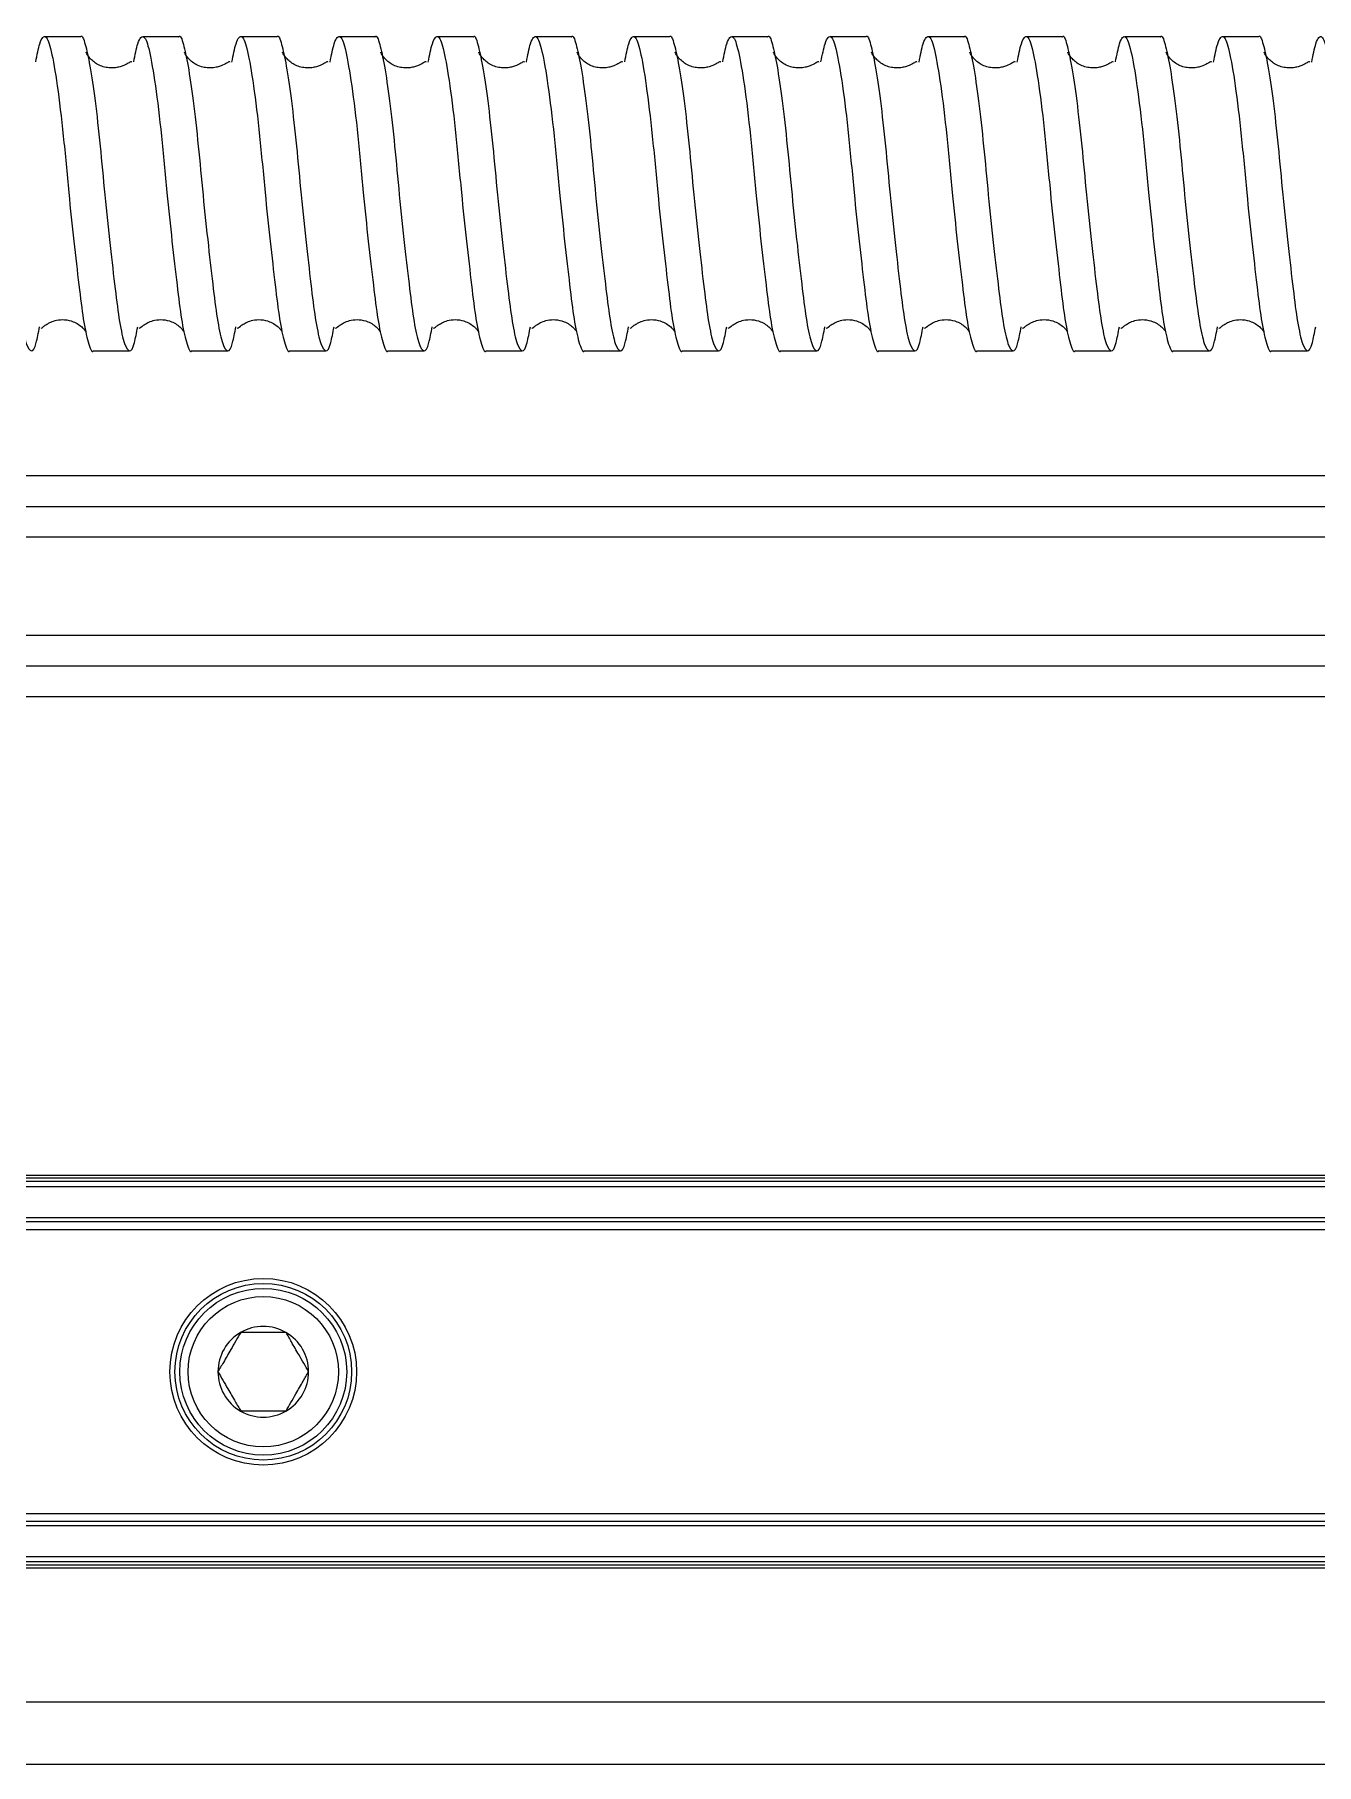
# Model space of a CAD drawing. Header units: millimetres. Extents: x 0 to 279, y 0 to 216.
# Drawn here: x 85.69 to 96.57, y 156.59 to 171.27 of the extents above; entities that cross this region are included whole.
import ezdxf

# ---------------------------------------------------------------- set-up
doc = ezdxf.new("R2010")
doc.units = ezdxf.units.MM

msp = doc.modelspace()

# ---------------------------------------------------------------- linework, layer by layer
at = {"color": 7, "linetype": 'Continuous', "lineweight": 25}
for p, q in [((86.08, 171.254), (85.775, 171.254)), ((86.913, 171.254), (86.609, 171.254)), ((87.746, 171.254), (87.442, 171.254)), ((88.58, 171.254), (88.275, 171.254)), ((89.413, 171.254), (89.109, 171.254)), ((90.246, 171.254), (89.942, 171.254)), ((91.08, 171.254), (90.775, 171.254)), ((91.913, 171.254), (91.609, 171.254)), ((92.746, 171.254), (92.442, 171.254)), ((93.58, 171.254), (93.275, 171.254)), ((94.413, 171.254), (94.109, 171.254)), ((95.246, 171.254), (94.942, 171.254)), ((96.08, 171.254), (95.775, 171.254)), ((86.192, 168.588), (86.496, 168.588)), ((87.026, 168.588), (87.33, 168.588)), ((87.859, 168.588), (88.163, 168.588)), ((88.692, 168.588), (88.996, 168.588)), ((89.526, 168.588), (89.83, 168.588)), ((90.359, 168.588), (90.663, 168.588)), ((91.192, 168.588), (91.496, 168.588)), ((92.026, 168.588), (92.33, 168.588)), ((92.859, 168.588), (93.163, 168.588)), ((93.692, 168.588), (93.996, 168.588)), ((94.526, 168.588), (94.83, 168.588)), ((95.359, 168.588), (95.663, 168.588)), ((96.192, 168.588), (96.496, 168.588)), ((113.096, 167.264), (74.299, 167.264)), ((115.404, 165.911), (74.299, 165.911)), ((118.613, 161.588), (74.299, 161.588)), ((118.613, 161.536), (74.299, 161.536)), ((118.613, 161.229), (74.299, 161.229)), ((118.613, 161.193), (74.299, 161.193)), ((118.613, 161.127), (74.299, 161.127)), ((118.613, 158.715), (74.299, 158.715)), ((118.613, 158.649), (74.299, 158.649)), ((118.613, 158.613), (74.299, 158.613)), ((118.613, 158.306), (74.299, 158.306)), ((118.613, 158.254), (74.299, 158.254)), ((118.613, 156.588), (74.299, 156.588))]:
    msp.add_line(p, q, dxfattribs=at)
at = {"color": 8, "linetype": 'Continuous', "lineweight": 25}
for p, q in [((113.096, 167.526), (74.299, 167.526)), ((113.096, 167.005), (74.299, 167.005)), ((113.214, 166.17), (74.299, 166.17)), ((115.404, 165.649), (74.299, 165.649)), ((118.613, 161.563), (74.299, 161.563)), ((118.613, 161.491), (74.299, 161.491)), ((118.613, 158.351), (74.299, 158.351)), ((118.613, 158.279), (74.299, 158.279)), ((118.613, 157.116), (74.299, 157.116))]:
    msp.add_line(p, q, dxfattribs=at)
at = {"color": 7, "linetype": 'Continuous', "lineweight": 25}
for radius in [0.792, 0.75, 0.708, 0.638]:
    msp.add_circle((87.632, 159.921), radius, dxfattribs=at)
for start, end in [(120, 180), (60, 120), (0, 60), (180, 240), (300, 0), (240, 300)]:
    msp.add_arc((87.632, 159.921), 0.385, start, end, dxfattribs=at)
for points, knots in [([(85.246, 171.252), (85.247, 171.253), (85.262, 171.274), (85.287, 171.199), (85.327, 171.022), (85.371, 170.719), (85.414, 170.337), (85.453, 169.905), (85.498, 169.48), (85.541, 169.106), (85.578, 168.817), (85.62, 168.629), (85.665, 168.568), (85.7, 168.619), (85.723, 168.741), (85.733, 168.79)], [0, 0, 0, 0, 0.003424, 0.085948, 0.169148, 0.254933, 0.342981, 0.428868, 0.518377, 0.603336, 0.685003, 0.769612, 0.855299, 0.941726, 1, 1, 1, 1]), ([(85.7, 171.042), (85.711, 171.099), (85.739, 171.24), (85.787, 171.279), (85.831, 171.155), (85.883, 170.857), (85.935, 170.428), (85.977, 169.955), (86.023, 169.513), (86.067, 169.14), (86.104, 168.838), (86.146, 168.649), (86.177, 168.566), (86.192, 168.589), (86.192, 168.59)], [0, 0, 0, 0, 0.068826, 0.170857, 0.268754, 0.370172, 0.473268, 0.572756, 0.657752, 0.74259, 0.824012, 0.907939, 0.997339, 1, 1, 1, 1]), ([(86.08, 171.252), (86.08, 171.253), (86.095, 171.274), (86.12, 171.199), (86.16, 171.022), (86.205, 170.719), (86.247, 170.337), (86.286, 169.905), (86.331, 169.48), (86.375, 169.106), (86.411, 168.817), (86.454, 168.629), (86.498, 168.568), (86.533, 168.619), (86.556, 168.741), (86.566, 168.79)], [0, 0, 0, 0, 0.0034244, 0.0859477, 0.1691478, 0.2549331, 0.3429808, 0.4288684, 0.518377, 0.6033358, 0.6850027, 0.7696123, 0.8552987, 0.9417258, 1, 1, 1, 1]), ([(86.533, 171.042), (86.544, 171.099), (86.572, 171.24), (86.62, 171.279), (86.664, 171.155), (86.716, 170.857), (86.768, 170.428), (86.81, 169.955), (86.857, 169.513), (86.9, 169.14), (86.937, 168.838), (86.979, 168.649), (87.011, 168.566), (87.025, 168.589), (87.026, 168.59)], [0, 0, 0, 0, 0.068826, 0.170857, 0.268754, 0.370172, 0.473268, 0.572756, 0.657752, 0.74259, 0.824012, 0.907939, 0.997339, 1, 1, 1, 1]), ([(86.913, 171.252), (86.914, 171.253), (86.928, 171.274), (86.953, 171.199), (86.993, 171.022), (87.038, 170.719), (87.08, 170.337), (87.12, 169.905), (87.165, 169.48), (87.208, 169.106), (87.245, 168.817), (87.287, 168.629), (87.332, 168.568), (87.366, 168.619), (87.39, 168.741), (87.399, 168.79)], [0, 0, 0, 0, 0.0034244, 0.0859477, 0.1691478, 0.2549331, 0.3429808, 0.4288684, 0.518377, 0.6033358, 0.6850027, 0.7696123, 0.8552987, 0.9417258, 1, 1, 1, 1]), ([(87.366, 171.039), (87.377, 171.097), (87.405, 171.24), (87.453, 171.279), (87.497, 171.155), (87.549, 170.857), (87.601, 170.428), (87.644, 169.955), (87.69, 169.513), (87.733, 169.14), (87.77, 168.838), (87.812, 168.649), (87.844, 168.566), (87.858, 168.589), (87.859, 168.59)], [0, 0, 0, 0, 0.070357, 0.17222, 0.269956, 0.371207, 0.474134, 0.573458, 0.658314, 0.743013, 0.824301, 0.90809, 0.997344, 1, 1, 1, 1]), ([(87.746, 171.252), (87.747, 171.253), (87.762, 171.274), (87.787, 171.199), (87.827, 171.022), (87.871, 170.719), (87.914, 170.337), (87.953, 169.905), (87.998, 169.48), (88.041, 169.106), (88.078, 168.817), (88.12, 168.629), (88.165, 168.568), (88.2, 168.619), (88.223, 168.741), (88.233, 168.79)], [0, 0, 0, 0, 0.003424, 0.085948, 0.169148, 0.254933, 0.342981, 0.428868, 0.518377, 0.603336, 0.685003, 0.769612, 0.855299, 0.941726, 1, 1, 1, 1]), ([(88.199, 171.039), (88.21, 171.097), (88.239, 171.24), (88.287, 171.279), (88.331, 171.155), (88.383, 170.857), (88.435, 170.428), (88.477, 169.955), (88.523, 169.513), (88.567, 169.14), (88.604, 168.838), (88.646, 168.649), (88.677, 168.566), (88.692, 168.589), (88.692, 168.59)], [0, 0, 0, 0, 0.0703568, 0.1722196, 0.2699559, 0.3712074, 0.4741337, 0.5734583, 0.6583141, 0.7430129, 0.8243011, 0.90809, 0.9973435, 1, 1, 1, 1]), ([(88.58, 171.252), (88.58, 171.253), (88.595, 171.274), (88.62, 171.199), (88.66, 171.022), (88.705, 170.719), (88.747, 170.337), (88.786, 169.905), (88.831, 169.48), (88.875, 169.106), (88.911, 168.817), (88.954, 168.629), (88.998, 168.568), (89.033, 168.619), (89.056, 168.741), (89.066, 168.79)], [0, 0, 0, 0, 0.003424, 0.085948, 0.169148, 0.254933, 0.342981, 0.428868, 0.518377, 0.603336, 0.685003, 0.769612, 0.855299, 0.941726, 1, 1, 1, 1]), ([(89.032, 171.039), (89.044, 171.097), (89.072, 171.24), (89.12, 171.279), (89.164, 171.155), (89.216, 170.857), (89.268, 170.428), (89.31, 169.955), (89.357, 169.513), (89.4, 169.14), (89.437, 168.838), (89.479, 168.649), (89.511, 168.566), (89.525, 168.589), (89.526, 168.59)], [0, 0, 0, 0, 0.0703568, 0.1722196, 0.2699559, 0.3712074, 0.4741337, 0.5734583, 0.6583141, 0.7430129, 0.8243011, 0.90809, 0.9973435, 1, 1, 1, 1]), ([(89.413, 171.252), (89.414, 171.253), (89.428, 171.274), (89.453, 171.199), (89.493, 171.022), (89.538, 170.719), (89.58, 170.337), (89.62, 169.905), (89.665, 169.48), (89.708, 169.106), (89.745, 168.817), (89.787, 168.629), (89.832, 168.568), (89.866, 168.619), (89.89, 168.741), (89.899, 168.79)], [0, 0, 0, 0, 0.0034244, 0.0859477, 0.1691478, 0.2549331, 0.3429808, 0.4288684, 0.518377, 0.6033358, 0.6850027, 0.7696123, 0.8552987, 0.9417258, 1, 1, 1, 1]), ([(89.866, 171.039), (89.877, 171.097), (89.905, 171.24), (89.953, 171.279), (89.997, 171.155), (90.049, 170.857), (90.101, 170.428), (90.144, 169.955), (90.19, 169.513), (90.233, 169.14), (90.27, 168.838), (90.312, 168.649), (90.344, 168.566), (90.358, 168.589), (90.359, 168.59)], [0, 0, 0, 0, 0.070357, 0.17222, 0.269956, 0.371207, 0.474134, 0.573458, 0.658314, 0.743013, 0.824301, 0.90809, 0.997344, 1, 1, 1, 1]), ([(90.246, 171.252), (90.247, 171.253), (90.262, 171.274), (90.287, 171.199), (90.327, 171.022), (90.371, 170.719), (90.414, 170.337), (90.453, 169.905), (90.498, 169.48), (90.541, 169.106), (90.578, 168.817), (90.62, 168.629), (90.665, 168.568), (90.7, 168.619), (90.723, 168.741), (90.733, 168.79)], [0, 0, 0, 0, 0.003424, 0.085948, 0.169148, 0.254933, 0.342981, 0.428868, 0.518377, 0.603336, 0.685003, 0.769612, 0.855299, 0.941726, 1, 1, 1, 1]), ([(90.7, 171.042), (90.711, 171.099), (90.739, 171.24), (90.787, 171.279), (90.831, 171.155), (90.883, 170.857), (90.935, 170.428), (90.977, 169.955), (91.023, 169.513), (91.067, 169.14), (91.104, 168.838), (91.146, 168.649), (91.177, 168.566), (91.192, 168.589), (91.192, 168.59)], [0, 0, 0, 0, 0.068826, 0.170857, 0.268754, 0.370172, 0.473268, 0.572756, 0.657752, 0.74259, 0.824012, 0.907939, 0.997339, 1, 1, 1, 1]), ([(91.08, 171.252), (91.08, 171.253), (91.095, 171.274), (91.12, 171.199), (91.16, 171.022), (91.205, 170.719), (91.247, 170.337), (91.286, 169.905), (91.331, 169.48), (91.375, 169.106), (91.411, 168.817), (91.454, 168.629), (91.498, 168.568), (91.533, 168.619), (91.556, 168.741), (91.566, 168.79)], [0, 0, 0, 0, 0.0034244, 0.0859477, 0.1691478, 0.2549331, 0.3429808, 0.4288684, 0.518377, 0.6033358, 0.6850027, 0.7696123, 0.8552987, 0.9417258, 1, 1, 1, 1]), ([(91.533, 171.042), (91.544, 171.099), (91.572, 171.24), (91.62, 171.279), (91.664, 171.155), (91.716, 170.857), (91.768, 170.428), (91.81, 169.955), (91.857, 169.513), (91.9, 169.14), (91.937, 168.838), (91.979, 168.649), (92.011, 168.566), (92.025, 168.589), (92.026, 168.59)], [0, 0, 0, 0, 0.068826, 0.170857, 0.268754, 0.370172, 0.473268, 0.572756, 0.657752, 0.74259, 0.824012, 0.907939, 0.997339, 1, 1, 1, 1]), ([(91.913, 171.252), (91.914, 171.253), (91.928, 171.274), (91.953, 171.199), (91.993, 171.022), (92.038, 170.719), (92.08, 170.337), (92.12, 169.905), (92.165, 169.48), (92.208, 169.106), (92.245, 168.817), (92.287, 168.629), (92.332, 168.568), (92.366, 168.619), (92.39, 168.741), (92.399, 168.79)], [0, 0, 0, 0, 0.0034244, 0.0859477, 0.1691478, 0.2549331, 0.3429808, 0.4288684, 0.518377, 0.6033358, 0.6850027, 0.7696123, 0.8552987, 0.9417258, 1, 1, 1, 1]), ([(92.366, 171.042), (92.378, 171.099), (92.406, 171.24), (92.453, 171.279), (92.497, 171.155), (92.549, 170.857), (92.601, 170.428), (92.644, 169.955), (92.69, 169.513), (92.733, 169.14), (92.77, 168.838), (92.812, 168.649), (92.844, 168.566), (92.858, 168.589), (92.859, 168.59)], [0, 0, 0, 0, 0.0688262, 0.1708568, 0.268754, 0.3701721, 0.4732679, 0.572756, 0.6577516, 0.7425898, 0.8240119, 0.9079387, 0.9973392, 1, 1, 1, 1]), ([(92.746, 171.252), (92.747, 171.253), (92.762, 171.274), (92.787, 171.199), (92.827, 171.022), (92.871, 170.719), (92.914, 170.337), (92.953, 169.905), (92.998, 169.48), (93.041, 169.106), (93.078, 168.817), (93.12, 168.629), (93.165, 168.568), (93.2, 168.619), (93.223, 168.741), (93.233, 168.79)], [0, 0, 0, 0, 0.0034244, 0.0859477, 0.1691478, 0.2549331, 0.3429808, 0.4288684, 0.518377, 0.6033358, 0.6850027, 0.7696123, 0.8552987, 0.9417258, 1, 1, 1, 1]), ([(93.199, 171.039), (93.21, 171.097), (93.239, 171.24), (93.287, 171.279), (93.331, 171.155), (93.383, 170.857), (93.435, 170.428), (93.477, 169.955), (93.523, 169.513), (93.567, 169.14), (93.604, 168.838), (93.646, 168.649), (93.677, 168.566), (93.692, 168.589), (93.692, 168.59)], [0, 0, 0, 0, 0.0703568, 0.1722196, 0.2699559, 0.3712074, 0.4741337, 0.5734583, 0.6583141, 0.7430129, 0.8243011, 0.90809, 0.9973435, 1, 1, 1, 1]), ([(93.58, 171.252), (93.58, 171.253), (93.595, 171.274), (93.62, 171.199), (93.66, 171.022), (93.705, 170.719), (93.747, 170.337), (93.786, 169.905), (93.831, 169.48), (93.875, 169.106), (93.911, 168.817), (93.954, 168.629), (93.998, 168.568), (94.033, 168.619), (94.056, 168.741), (94.066, 168.79)], [0, 0, 0, 0, 0.003424, 0.085948, 0.169148, 0.254933, 0.342981, 0.428868, 0.518377, 0.603336, 0.685003, 0.769612, 0.855299, 0.941726, 1, 1, 1, 1]), ([(94.032, 171.039), (94.044, 171.097), (94.072, 171.24), (94.12, 171.279), (94.164, 171.155), (94.216, 170.857), (94.268, 170.428), (94.31, 169.955), (94.357, 169.513), (94.4, 169.14), (94.437, 168.838), (94.479, 168.649), (94.511, 168.566), (94.525, 168.589), (94.526, 168.59)], [0, 0, 0, 0, 0.0703568, 0.1722196, 0.2699559, 0.3712074, 0.4741337, 0.5734583, 0.6583141, 0.7430129, 0.8243011, 0.90809, 0.9973435, 1, 1, 1, 1]), ([(94.413, 171.252), (94.414, 171.253), (94.428, 171.274), (94.453, 171.199), (94.493, 171.022), (94.538, 170.719), (94.58, 170.337), (94.62, 169.905), (94.665, 169.48), (94.708, 169.106), (94.745, 168.817), (94.787, 168.629), (94.832, 168.568), (94.866, 168.619), (94.89, 168.741), (94.899, 168.79)], [0, 0, 0, 0, 0.0034244, 0.0859477, 0.1691478, 0.2549331, 0.3429808, 0.4288684, 0.518377, 0.6033358, 0.6850027, 0.7696123, 0.8552987, 0.9417258, 1, 1, 1, 1]), ([(94.866, 171.042), (94.878, 171.099), (94.906, 171.24), (94.953, 171.279), (94.997, 171.155), (95.049, 170.857), (95.101, 170.428), (95.144, 169.955), (95.19, 169.513), (95.233, 169.14), (95.27, 168.838), (95.312, 168.649), (95.344, 168.566), (95.358, 168.589), (95.359, 168.59)], [0, 0, 0, 0, 0.068826, 0.170857, 0.268754, 0.370172, 0.473268, 0.572756, 0.657752, 0.74259, 0.824012, 0.907939, 0.997339, 1, 1, 1, 1]), ([(95.246, 171.252), (95.247, 171.253), (95.262, 171.274), (95.287, 171.199), (95.327, 171.022), (95.371, 170.719), (95.414, 170.337), (95.453, 169.905), (95.498, 169.48), (95.541, 169.106), (95.578, 168.817), (95.62, 168.629), (95.665, 168.568), (95.7, 168.619), (95.723, 168.741), (95.733, 168.79)], [0, 0, 0, 0, 0.003424, 0.085948, 0.169148, 0.254933, 0.342981, 0.428868, 0.518377, 0.603336, 0.685003, 0.769612, 0.855299, 0.941726, 1, 1, 1, 1]), ([(95.699, 171.039), (95.71, 171.097), (95.739, 171.24), (95.787, 171.279), (95.831, 171.155), (95.883, 170.857), (95.935, 170.428), (95.977, 169.955), (96.023, 169.513), (96.067, 169.14), (96.104, 168.838), (96.146, 168.649), (96.177, 168.566), (96.192, 168.589), (96.192, 168.59)], [0, 0, 0, 0, 0.070357, 0.17222, 0.269956, 0.371207, 0.474134, 0.573458, 0.658314, 0.743013, 0.824301, 0.90809, 0.997344, 1, 1, 1, 1]), ([(96.08, 171.252), (96.08, 171.253), (96.095, 171.274), (96.12, 171.199), (96.16, 171.022), (96.205, 170.719), (96.247, 170.337), (96.286, 169.905), (96.331, 169.48), (96.375, 169.106), (96.411, 168.817), (96.454, 168.629), (96.498, 168.568), (96.533, 168.619), (96.556, 168.741), (96.566, 168.79)], [0, 0, 0, 0, 0.003424, 0.085948, 0.169148, 0.254933, 0.342981, 0.428868, 0.518377, 0.603336, 0.685003, 0.769612, 0.855299, 0.941726, 1, 1, 1, 1]), ([(96.532, 171.039), (96.544, 171.097), (96.572, 171.24), (96.62, 171.279), (96.664, 171.155), (96.716, 170.857), (96.768, 170.428), (96.81, 169.955), (96.857, 169.513), (96.9, 169.14), (96.937, 168.838), (96.979, 168.649), (97.011, 168.566), (97.025, 168.589), (97.026, 168.59)], [0, 0, 0, 0, 0.070357, 0.17222, 0.269956, 0.371207, 0.474134, 0.573458, 0.658314, 0.743013, 0.824301, 0.90809, 0.997344, 1, 1, 1, 1]), ([(86.515, 171.038), (86.514, 171.039), (86.512, 171.045), (86.496, 171.035), (86.466, 171.018), (86.426, 171.002), (86.389, 170.992), (86.345, 170.988), (86.296, 170.992), (86.246, 171.007), (86.204, 171.031), (86.17, 171.06), (86.136, 171.103), (86.132, 171.114), (86.129, 171.122)], [0, 0, 0, 0, 0.031743, 0.153714, 0.26991, 0.325158, 0.378742, 0.432426, 0.487382, 0.545636, 0.611184, 0.687137, 0.776184, 1, 1, 1, 1]), ([(87.348, 171.038), (87.348, 171.039), (87.346, 171.045), (87.33, 171.035), (87.299, 171.018), (87.259, 171.002), (87.222, 170.992), (87.178, 170.988), (87.129, 170.992), (87.08, 171.007), (87.037, 171.031), (87.004, 171.06), (86.969, 171.103), (86.965, 171.114), (86.963, 171.122)], [0, 0, 0, 0, 0.031743, 0.153714, 0.26991, 0.325158, 0.378742, 0.432426, 0.487382, 0.545636, 0.611184, 0.687137, 0.776184, 1, 1, 1, 1]), ([(88.181, 171.038), (88.181, 171.039), (88.179, 171.045), (88.163, 171.035), (88.132, 171.018), (88.093, 171.002), (88.055, 170.992), (88.012, 170.988), (87.962, 170.992), (87.913, 171.007), (87.871, 171.031), (87.837, 171.06), (87.803, 171.103), (87.799, 171.114), (87.796, 171.122)], [0, 0, 0, 0, 0.031743, 0.153714, 0.26991, 0.325158, 0.378742, 0.432426, 0.487382, 0.545636, 0.611184, 0.687137, 0.776184, 1, 1, 1, 1]), ([(89.015, 171.038), (89.014, 171.039), (89.012, 171.045), (88.996, 171.035), (88.966, 171.018), (88.926, 171.002), (88.889, 170.992), (88.845, 170.988), (88.796, 170.992), (88.746, 171.007), (88.704, 171.031), (88.67, 171.06), (88.636, 171.103), (88.632, 171.114), (88.629, 171.122)], [0, 0, 0, 0, 0.031743, 0.153714, 0.26991, 0.325158, 0.378742, 0.432426, 0.487382, 0.545636, 0.611184, 0.687137, 0.776184, 1, 1, 1, 1]), ([(89.848, 171.038), (89.848, 171.039), (89.846, 171.045), (89.83, 171.035), (89.799, 171.018), (89.759, 171.002), (89.722, 170.992), (89.678, 170.988), (89.629, 170.992), (89.58, 171.007), (89.537, 171.031), (89.504, 171.06), (89.469, 171.103), (89.465, 171.114), (89.463, 171.122)], [0, 0, 0, 0, 0.0317431, 0.153714, 0.26991, 0.3251576, 0.3787424, 0.4324263, 0.4873818, 0.5456357, 0.6111844, 0.6871371, 0.7761836, 1, 1, 1, 1]), ([(90.681, 171.038), (90.681, 171.039), (90.679, 171.045), (90.663, 171.035), (90.632, 171.018), (90.593, 171.002), (90.555, 170.992), (90.512, 170.988), (90.462, 170.992), (90.413, 171.007), (90.371, 171.031), (90.337, 171.06), (90.303, 171.103), (90.299, 171.114), (90.296, 171.122)], [0, 0, 0, 0, 0.031743, 0.153714, 0.26991, 0.325158, 0.378742, 0.432426, 0.487382, 0.545636, 0.611184, 0.687137, 0.776184, 1, 1, 1, 1]), ([(91.515, 171.038), (91.514, 171.039), (91.512, 171.045), (91.496, 171.035), (91.466, 171.018), (91.426, 171.002), (91.389, 170.992), (91.345, 170.988), (91.296, 170.992), (91.246, 171.007), (91.204, 171.031), (91.17, 171.06), (91.136, 171.103), (91.132, 171.114), (91.129, 171.122)], [0, 0, 0, 0, 0.0317431, 0.153714, 0.26991, 0.3251576, 0.3787424, 0.4324263, 0.4873818, 0.5456357, 0.6111844, 0.6871371, 0.7761836, 1, 1, 1, 1]), ([(92.348, 171.038), (92.348, 171.039), (92.346, 171.045), (92.33, 171.035), (92.299, 171.018), (92.259, 171.002), (92.222, 170.992), (92.178, 170.988), (92.129, 170.992), (92.08, 171.007), (92.037, 171.031), (92.004, 171.06), (91.969, 171.103), (91.965, 171.114), (91.963, 171.122)], [0, 0, 0, 0, 0.0317431, 0.153714, 0.26991, 0.3251576, 0.3787424, 0.4324263, 0.4873818, 0.5456357, 0.6111844, 0.6871371, 0.7761836, 1, 1, 1, 1]), ([(93.181, 171.038), (93.181, 171.039), (93.179, 171.045), (93.163, 171.035), (93.132, 171.018), (93.093, 171.002), (93.055, 170.992), (93.012, 170.988), (92.962, 170.992), (92.913, 171.007), (92.871, 171.031), (92.837, 171.06), (92.803, 171.103), (92.799, 171.114), (92.796, 171.122)], [0, 0, 0, 0, 0.031743, 0.153714, 0.26991, 0.325158, 0.378742, 0.432426, 0.487382, 0.545636, 0.611184, 0.687137, 0.776184, 1, 1, 1, 1]), ([(94.015, 171.038), (94.014, 171.039), (94.012, 171.045), (93.996, 171.035), (93.966, 171.018), (93.926, 171.002), (93.889, 170.992), (93.845, 170.988), (93.796, 170.992), (93.746, 171.007), (93.704, 171.031), (93.67, 171.06), (93.636, 171.103), (93.632, 171.114), (93.629, 171.122)], [0, 0, 0, 0, 0.031743, 0.153714, 0.26991, 0.325158, 0.378742, 0.432426, 0.487382, 0.545636, 0.611184, 0.687137, 0.776184, 1, 1, 1, 1]), ([(94.848, 171.038), (94.848, 171.039), (94.846, 171.045), (94.83, 171.035), (94.799, 171.018), (94.759, 171.002), (94.722, 170.992), (94.678, 170.988), (94.629, 170.992), (94.58, 171.007), (94.537, 171.031), (94.504, 171.06), (94.469, 171.103), (94.465, 171.114), (94.463, 171.122)], [0, 0, 0, 0, 0.031743, 0.153714, 0.26991, 0.325158, 0.378742, 0.432426, 0.487382, 0.545636, 0.611184, 0.687137, 0.776184, 1, 1, 1, 1]), ([(95.681, 171.038), (95.681, 171.039), (95.679, 171.045), (95.663, 171.035), (95.632, 171.018), (95.593, 171.002), (95.555, 170.992), (95.512, 170.988), (95.462, 170.992), (95.413, 171.007), (95.371, 171.031), (95.337, 171.06), (95.303, 171.103), (95.299, 171.114), (95.296, 171.122)], [0, 0, 0, 0, 0.031743, 0.153714, 0.26991, 0.325158, 0.378742, 0.432426, 0.487382, 0.545636, 0.611184, 0.687137, 0.776184, 1, 1, 1, 1]), ([(96.515, 171.038), (96.514, 171.039), (96.512, 171.045), (96.496, 171.035), (96.466, 171.018), (96.426, 171.002), (96.389, 170.992), (96.345, 170.988), (96.296, 170.992), (96.246, 171.007), (96.204, 171.031), (96.17, 171.06), (96.136, 171.103), (96.132, 171.114), (96.129, 171.122)], [0, 0, 0, 0, 0.031743, 0.153714, 0.26991, 0.325158, 0.378742, 0.432426, 0.487382, 0.545636, 0.611184, 0.687137, 0.776184, 1, 1, 1, 1]), ([(85.745, 168.782), (85.746, 168.78), (85.748, 168.776), (85.767, 168.794), (85.79, 168.812), (85.83, 168.834), (85.882, 168.851), (85.948, 168.855), (86.031, 168.836), (86.086, 168.798), (86.117, 168.763), (86.125, 168.75), (86.124, 168.754), (86.123, 168.757)], [0, 0, 0, 0, 0.1528246, 0.2398033, 0.3097861, 0.3690942, 0.443711, 0.5439078, 0.6557048, 0.8111426, 0.8573955, 0.9122867, 1, 1, 1, 1]), ([(86.578, 168.782), (86.579, 168.78), (86.581, 168.776), (86.6, 168.794), (86.624, 168.812), (86.663, 168.834), (86.715, 168.851), (86.782, 168.855), (86.864, 168.836), (86.92, 168.798), (86.95, 168.763), (86.958, 168.75), (86.957, 168.754), (86.956, 168.757)], [0, 0, 0, 0, 0.152825, 0.239803, 0.309786, 0.369094, 0.443711, 0.543908, 0.655705, 0.811143, 0.857396, 0.912287, 1, 1, 1, 1]), ([(87.411, 168.782), (87.413, 168.78), (87.415, 168.776), (87.434, 168.794), (87.457, 168.812), (87.497, 168.834), (87.549, 168.851), (87.615, 168.855), (87.697, 168.836), (87.753, 168.798), (87.784, 168.763), (87.792, 168.75), (87.79, 168.754), (87.79, 168.757)], [0, 0, 0, 0, 0.152825, 0.239803, 0.309786, 0.369094, 0.443711, 0.543908, 0.655705, 0.811143, 0.857396, 0.912287, 1, 1, 1, 1]), ([(88.245, 168.782), (88.246, 168.78), (88.248, 168.776), (88.267, 168.794), (88.29, 168.812), (88.33, 168.834), (88.382, 168.851), (88.448, 168.855), (88.531, 168.836), (88.586, 168.798), (88.617, 168.763), (88.625, 168.75), (88.624, 168.754), (88.623, 168.757)], [0, 0, 0, 0, 0.152825, 0.239803, 0.309786, 0.369094, 0.443711, 0.543908, 0.655705, 0.811143, 0.857396, 0.912287, 1, 1, 1, 1]), ([(89.078, 168.782), (89.079, 168.78), (89.081, 168.776), (89.1, 168.794), (89.124, 168.812), (89.163, 168.834), (89.215, 168.851), (89.282, 168.855), (89.364, 168.836), (89.42, 168.798), (89.45, 168.763), (89.458, 168.75), (89.457, 168.754), (89.456, 168.757)], [0, 0, 0, 0, 0.152825, 0.239803, 0.309786, 0.369094, 0.443711, 0.543908, 0.655705, 0.811143, 0.857396, 0.912287, 1, 1, 1, 1]), ([(89.911, 168.782), (89.913, 168.78), (89.915, 168.776), (89.934, 168.794), (89.957, 168.812), (89.997, 168.834), (90.049, 168.851), (90.115, 168.855), (90.197, 168.836), (90.253, 168.798), (90.284, 168.763), (90.292, 168.75), (90.29, 168.754), (90.29, 168.757)], [0, 0, 0, 0, 0.152825, 0.239803, 0.309786, 0.369094, 0.443711, 0.543908, 0.655705, 0.811143, 0.857396, 0.912287, 1, 1, 1, 1]), ([(90.745, 168.782), (90.746, 168.78), (90.748, 168.776), (90.767, 168.794), (90.79, 168.812), (90.83, 168.834), (90.882, 168.851), (90.948, 168.855), (91.031, 168.836), (91.086, 168.798), (91.117, 168.763), (91.125, 168.75), (91.124, 168.754), (91.123, 168.757)], [0, 0, 0, 0, 0.152825, 0.239803, 0.309786, 0.369094, 0.443711, 0.543908, 0.655705, 0.811143, 0.857396, 0.912287, 1, 1, 1, 1]), ([(91.578, 168.782), (91.579, 168.78), (91.581, 168.776), (91.6, 168.794), (91.624, 168.812), (91.663, 168.834), (91.715, 168.851), (91.782, 168.855), (91.864, 168.836), (91.92, 168.798), (91.95, 168.763), (91.958, 168.75), (91.957, 168.754), (91.956, 168.757)], [0, 0, 0, 0, 0.152825, 0.239803, 0.309786, 0.369094, 0.443711, 0.543908, 0.655705, 0.811143, 0.857396, 0.912287, 1, 1, 1, 1]), ([(92.411, 168.782), (92.413, 168.78), (92.415, 168.776), (92.434, 168.794), (92.457, 168.812), (92.497, 168.834), (92.549, 168.851), (92.615, 168.855), (92.697, 168.836), (92.753, 168.798), (92.784, 168.763), (92.792, 168.75), (92.79, 168.754), (92.79, 168.757)], [0, 0, 0, 0, 0.152825, 0.239803, 0.309786, 0.369094, 0.443711, 0.543908, 0.655705, 0.811143, 0.857396, 0.912287, 1, 1, 1, 1]), ([(93.245, 168.782), (93.246, 168.78), (93.248, 168.776), (93.267, 168.794), (93.29, 168.812), (93.33, 168.834), (93.382, 168.851), (93.448, 168.855), (93.531, 168.836), (93.586, 168.798), (93.617, 168.763), (93.625, 168.75), (93.624, 168.754), (93.623, 168.757)], [0, 0, 0, 0, 0.152825, 0.239803, 0.309786, 0.369094, 0.443711, 0.543908, 0.655705, 0.811143, 0.857396, 0.912287, 1, 1, 1, 1]), ([(94.078, 168.782), (94.079, 168.78), (94.081, 168.776), (94.1, 168.794), (94.124, 168.812), (94.163, 168.834), (94.215, 168.851), (94.282, 168.855), (94.364, 168.836), (94.42, 168.798), (94.45, 168.763), (94.458, 168.75), (94.457, 168.754), (94.456, 168.757)], [0, 0, 0, 0, 0.152825, 0.239803, 0.309786, 0.369094, 0.443711, 0.543908, 0.655705, 0.811143, 0.857396, 0.912287, 1, 1, 1, 1]), ([(94.911, 168.782), (94.913, 168.78), (94.915, 168.776), (94.934, 168.794), (94.957, 168.812), (94.997, 168.834), (95.049, 168.851), (95.115, 168.855), (95.197, 168.836), (95.253, 168.798), (95.284, 168.763), (95.292, 168.75), (95.29, 168.754), (95.29, 168.757)], [0, 0, 0, 0, 0.152825, 0.239803, 0.309786, 0.369094, 0.443711, 0.543908, 0.655705, 0.811143, 0.857396, 0.912287, 1, 1, 1, 1]), ([(95.745, 168.782), (95.746, 168.78), (95.748, 168.776), (95.767, 168.794), (95.79, 168.812), (95.83, 168.834), (95.882, 168.851), (95.948, 168.855), (96.031, 168.836), (96.086, 168.798), (96.117, 168.763), (96.125, 168.75), (96.124, 168.754), (96.123, 168.757)], [0, 0, 0, 0, 0.152825, 0.239803, 0.309786, 0.369094, 0.443711, 0.543908, 0.655705, 0.811143, 0.857396, 0.912287, 1, 1, 1, 1]), ([(87.44, 160.254), (87.412, 160.207), (87.365, 160.125), (87.297, 160.006), (87.262, 159.947), (87.247, 159.921)], [0, 0, 0, 0, 0.439122, 0.751371, 1, 1, 1, 1]), ([(87.825, 160.254), (87.803, 160.254), (87.741, 160.254), (87.628, 160.254), (87.518, 160.254), (87.459, 160.254), (87.44, 160.254)], [0, 0, 0, 0, 0.180942, 0.506293, 0.843975, 1, 1, 1, 1]), ([(88.017, 159.921), (87.99, 159.969), (87.942, 160.05), (87.874, 160.169), (87.84, 160.228), (87.825, 160.254)], [0, 0, 0, 0, 0.439122, 0.751371, 1, 1, 1, 1]), ([(87.247, 159.921), (87.275, 159.873), (87.322, 159.792), (87.391, 159.673), (87.425, 159.614), (87.44, 159.588)], [0, 0, 0, 0, 0.439122, 0.751371, 1, 1, 1, 1]), ([(87.825, 159.588), (87.852, 159.635), (87.899, 159.717), (87.968, 159.836), (88.002, 159.895), (88.017, 159.921)], [0, 0, 0, 0, 0.439122, 0.751371, 1, 1, 1, 1]), ([(87.44, 159.588), (87.459, 159.588), (87.518, 159.588), (87.628, 159.588), (87.741, 159.588), (87.803, 159.588), (87.825, 159.588)], [0, 0, 0, 0, 0.156025, 0.493707, 0.819058, 1, 1, 1, 1])]:
    msp.add_open_spline(points, degree=3, knots=knots, dxfattribs=at)

doc.saveas('drawing.dxf')
